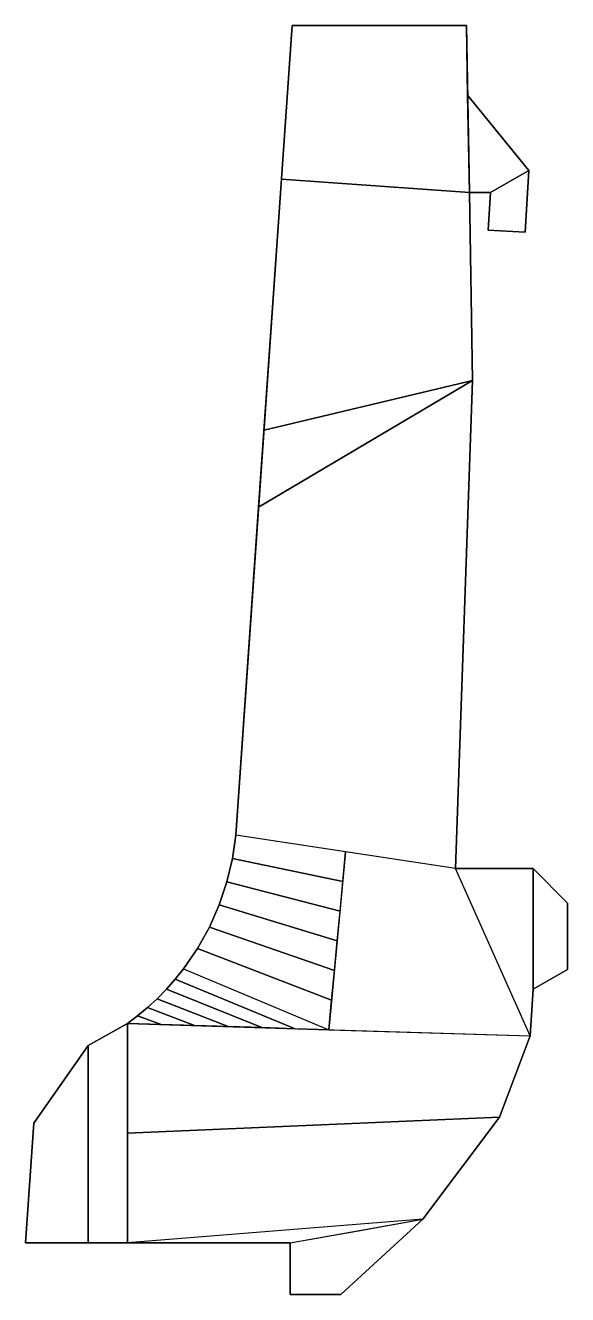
# Model space of a CAD drawing. Header units: millimetres. Extents: x -12.5 to 15.9, y -45.1 to 21.1.
import ezdxf

# ---------------------------------------------------------------- set-up
doc = ezdxf.new("R2010")
doc.units = ezdxf.units.MM
doc.layers.add('ACESSORIOS', color=1, linetype='Continuous')
doc.layers.add('AUX', color=3, linetype='Continuous')

msp = doc.modelspace()

# ---------------------------------------------------------------- linework, layer by layer
at = {"layer": 'ACESSORIOS'}
for p, q in [((-1.479, -21.145, 0), (1.479, 21.145, 0)), ((4.266, -22.013, 8.375), (3.384, -31.305, 8.375)), ((-7.134, -30.986, 8.375), (3.384, -31.305, 8.375))]:
    msp.add_line(p, q, dxfattribs=at)
for points in [[(1.479, 21.145, -8.375), (10.576, 21.145, -8.375), (10.728, 12.425, -8.375), (0.917, 13.111, -8.375)], [(1.479, 21.145, 8.375), (10.576, 21.145, 8.375), (10.728, 12.425, 8.375), (0.917, 13.111, 8.375)], [(10.576, 21.145, 8.375), (10.639, 17.509, 8.375), (10.639, 17.509, -8.375), (10.576, 21.145, -8.375)], [(10.639, 17.509, -8.375), (13.83, 13.565, -8.375), (13.83, 13.565, 8.375), (10.639, 17.509, 8.375)], [(10.639, 17.509, -8.375), (13.83, 13.565, -8.375), (11.829, 12.425, -8.375), (10.728, 12.425, -8.375)], [(13.83, 13.565, 8.375), (10.639, 17.509, 8.375), (10.728, 12.425, 8.375), (11.829, 12.425, 8.375)], [(11.719, 10.446, 8.375), (13.651, 10.339, 8.375), (13.83, 13.565, 8.375), (11.829, 12.425, 8.375)], [(11.829, 12.425, -8.375), (13.83, 13.565, -8.375), (13.651, 10.339, -8.375), (11.719, 10.446, -8.375)], [(13.83, 13.565, -8.375), (11.829, 12.425, -8.375), (11.719, 10.446, -8.375), (13.651, 10.339, -8.375)], [(13.83, 13.565, 8.375), (11.829, 12.425, 8.375), (11.719, 10.446, 8.375), (13.651, 10.339, 8.375)], [(13.651, 10.339, -8.375), (13.83, 13.565, -8.375), (13.83, 13.565, 8.375), (13.651, 10.339, 8.375)], [(0.917, 13.111, -8.375), (10.728, 12.425, -8.375), (10.9, 2.594, -8.375), (-0.281, -4.017, -8.375)], [(0.917, 13.111, 8.375), (10.728, 12.425, 8.375), (10.9, 2.594, 8.375), (0, 0, 8.375)], [(11.829, 12.425, 8.375), (10.728, 12.425, 8.375), (10.728, 12.425, -8.375), (11.829, 12.425, -8.375)], [(10.728, 12.425, 8.375), (10.9, 2.594, 8.375), (10.9, 2.594, -8.375), (10.728, 12.425, -8.375)], [(11.719, 10.446, -8.375), (11.829, 12.425, -8.375), (11.829, 12.425, 8.375), (11.719, 10.446, 8.375)], [(11.719, 10.446, -8.375), (13.651, 10.339, -8.375), (13.651, 10.339, 8.375), (11.719, 10.446, 8.375)], [(10.9, 2.594, -8.375), (10.01, -22.881, -8.375), (-1.479, -21.145, -8.375), (-0.281, -4.017, -8.375)], [(10.9, 2.594, 8.375), (10.01, -22.881, 8.375), (-1.479, -21.145, 8.375), (0, 0, 8.375)], [(10.01, -22.881, 8.375), (10.9, 2.594, 8.375), (10.9, 2.594, -8.375), (10.01, -22.881, -8.375)], [(10.01, -22.881, 8.375), (4.266, -22.013, 8.375), (3.384, -31.305, 8.375), (13.901, -31.623, 8.375)], [(10.01, -22.881, -8.375), (4.266, -22.013, -8.375), (3.384, -31.305, -8.375), (13.901, -31.623, -8.375)], [(10.01, -22.881, -8.375), (14.065, -22.891, -8.375), (14.065, -22.891, 8.375), (10.01, -22.881, 8.375)], [(10.01, -22.881, 8.375), (14.065, -22.891, 8.375), (14.071, -29.193, 8.375), (13.901, -31.623, 8.375)], [(10.01, -22.881, -8.375), (14.065, -22.891, -8.375), (14.071, -29.193, -8.375), (13.901, -31.623, -8.375)], [(14.065, -22.891, 8.375), (15.863, -24.692, 8.375), (15.86, -28.163, 8.375), (14.071, -29.193, 8.375)], [(14.065, -22.891, -8.375), (15.863, -24.692, -8.375), (15.86, -28.163, -8.375), (14.071, -29.193, -8.375)], [(15.86, -28.163, -8.375), (15.863, -24.692, -8.375), (15.863, -24.692, 8.375), (15.86, -28.163, 8.375)], [(-4.637, -28.668, 9.159), (-4.637, -28.668, -7.591), (-4.199, -28.118, -7.571), (-4.199, -28.118, 9.179)], [(14.071, -29.193, -8.375), (15.86, -28.163, -8.375), (15.86, -28.163, 8.375), (14.071, -29.193, 8.375)], [(-5.1, -29.192, -7.665), (-5.1, -29.192, 9.085), (-4.637, -28.668, 9.159), (-4.637, -28.668, -7.591)], [(-6.086, -30.152, -7.948), (-6.086, -30.152, 8.802), (-5.584, -29.687, 8.964), (-5.584, -29.687, -7.786)], [(-5.584, -29.687, 8.964), (-5.584, -29.687, -7.786), (-5.1, -29.192, -7.665), (-5.1, -29.192, 9.085)], [(-6.604, -30.585, 8.604), (-6.604, -30.585, -8.146), (-6.086, -30.152, -7.948), (-6.086, -30.152, 8.802)], [(-9.185, -42.441, 8.375), (-9.185, -32.126, 8.375), (-7.134, -30.986, 8.375), (-7.134, -42.441, 8.375)], [(-9.185, -42.441, -8.375), (-9.185, -32.126, -8.375), (-7.134, -30.986, -8.375), (-7.134, -42.441, -8.375)], [(-6.604, -30.585, 8.604), (-7.134, -30.986, 8.375), (-7.134, -30.986, -8.375), (-6.604, -30.585, -8.146)], [(-7.134, -36.714, 8.375), (-7.134, -30.986, 8.375), (13.901, -31.623, 8.375), (12.31, -35.88, 8.375)], [(-7.134, -36.714, -8.375), (-7.134, -30.986, -8.375), (13.901, -31.623, -8.375), (12.31, -35.88, -8.375)], [(-12.468, -42.441, 8.375), (-12.03, -36.18, 8.375), (-9.185, -32.126, 8.375), (-9.185, -42.441, 8.375)], [(-12.468, -42.441, -8.375), (-12.03, -36.18, -8.375), (-9.185, -32.126, -8.375), (-9.185, -42.441, -8.375)], [(-12.03, -36.18, 8.375), (-12.468, -42.441, 8.375), (-12.468, -42.441, -8.375), (-12.03, -36.18, -8.375)], [(-7.134, -42.441, 8.375), (-7.134, -36.714, 8.375), (12.31, -35.88, 8.375), (8.298, -41.204, 8.375)], [(-7.134, -42.441, -8.375), (-7.134, -36.714, -8.375), (12.31, -35.88, -8.375), (8.298, -41.204, -8.375)], [(8.298, -41.204, 8.375), (-7.134, -42.441, 8.375), (1.366, -42.441, 8.375), (4.832, -41.822, 8.375)], [(1.366, -42.441, 8.375), (8.298, -41.204, 8.375), (4.01, -45.141, 8.375), (1.366, -45.141, 8.375)], [(-12.468, -42.441, -8.375), (1.366, -42.441, -8.375), (1.366, -42.441, 8.375), (-12.468, -42.441, 8.375)], [(1.366, -42.441, 8.375), (1.366, -45.141, 8.375), (1.366, -45.141, -8.375), (1.366, -42.441, -8.375)], [(4.01, -45.141, -8.375), (1.366, -45.141, -8.375), (1.366, -45.141, 8.375), (4.01, -45.141, 8.375)]]:
    msp.add_3dface(points, dxfattribs=at)
at = {"layer": 'AUX'}
for p, q in [((-9.185, -32.126, -8.375), (-12.03, -36.18, -8.375)), ((-12.03, -36.18, 8.375), (-9.185, -32.126, 8.375))]:
    msp.add_line(p, q, dxfattribs=at)
for points in [[(1.479, 21.145, -8.375), (-1.479, -21.145, -8.375), (-1.479, -21.145, 8.375), (1.479, 21.145, 8.375)], [(10.576, 21.145, 8.375), (10.576, 21.145, -8.375), (1.479, 21.145, -8.375), (1.479, 21.145, 8.375)], [(-1.479, -21.145, -8.375), (-1.651, -22.365, -8.042), (-1.651, -22.365, 8.708), (-1.479, -21.145, 8.375)], [(-1.651, -22.365, 8.708), (-1.938, -23.586, 8.938), (-1.938, -23.586, -7.812), (-1.651, -22.365, -8.042)], [(15.863, -24.692, -8.375), (14.065, -22.891, -8.375), (14.065, -22.891, 8.375), (15.863, -24.692, 8.375)], [(-1.938, -23.586, -7.812), (-2.34, -24.788, -7.67), (-2.34, -24.788, 9.08), (-1.938, -23.586, 8.938)], [(-2.34, -24.788, 9.08), (-2.34, -24.788, -7.67), (-2.854, -25.953, -7.598), (-2.854, -25.953, 9.152)], [(15.86, -28.163, -8.375), (15.863, -24.692, -8.375), (15.863, -24.692, 8.375), (15.86, -28.163, 8.375)], [(-2.854, -25.953, 9.152), (-3.477, -27.066, 9.177), (-3.477, -27.066, -7.573), (-2.854, -25.953, -7.598)], [(-3.477, -27.066, -7.573), (-4.199, -28.118, -7.571), (-4.199, -28.118, 9.179), (-3.477, -27.066, 9.177)], [(14.071, -29.193, 8.375), (15.86, -28.163, 8.375), (15.86, -28.163, -8.375), (14.071, -29.193, -8.375)], [(13.901, -31.623, -8.375), (14.071, -29.193, -8.375), (14.071, -29.193, 8.375), (13.901, -31.623, 8.375)], [(-7.134, -30.986, 8.375), (-7.134, -30.986, -8.375), (-9.185, -32.126, -8.375), (-9.185, -32.126, 8.375)], [(12.31, -35.88, 8.375), (13.901, -31.623, 8.375), (13.901, -31.623, -8.375), (12.31, -35.88, -8.375)], [(-9.185, -32.126, -8.375), (-12.03, -36.18, -8.375), (-12.03, -36.18, 8.375), (-9.185, -32.126, 8.375)], [(12.31, -35.88, -8.375), (8.298, -41.204, -8.375), (8.298, -41.204, 8.375), (12.31, -35.88, 8.375)], [(4.01, -45.141, 8.375), (8.298, -41.204, 8.375), (8.298, -41.204, -8.375), (4.01, -45.141, -8.375)]]:
    msp.add_3dface(points, dxfattribs=at)

# ---------------------------------------------------------------- meshes
at = {"layer": 'ACESSORIOS'}
mesh = msp.add_polymesh((2, 7), dxfattribs=at)
for k, corner in enumerate([(-1.479, -21.145, 8.375), (-1.651, -22.365, 8.708), (-1.938, -23.586, 8.938), (-2.34, -24.788, 9.08), (-2.854, -25.953, 9.152), (-3.477, -27.066, 9.177), (-4.199, -28.118, 9.179), (4.266, -22.013, 8.375), (4.119, -23.562, 8.375), (3.972, -25.11, 8.375), (3.825, -26.659, 8.375), (3.678, -28.208, 8.375), (3.531, -29.756, 8.375), (3.384, -31.305, 8.375)]):
    mesh.set_mesh_vertex(divmod(k, 7), corner)
mesh = msp.add_polymesh((2, 7), dxfattribs=at)
for k, corner in enumerate([(-1.479, -21.145, -8.375), (-1.651, -22.365, -8.042), (-1.938, -23.586, -7.812), (-2.34, -24.788, -7.67), (-2.854, -25.953, -7.598), (-3.477, -27.066, -7.573), (-4.199, -28.118, -7.571), (4.266, -22.013, -8.375), (4.119, -23.562, -8.375), (3.972, -25.11, -8.375), (3.825, -26.659, -8.375), (3.678, -28.208, -8.375), (3.531, -29.756, -8.375), (3.384, -31.305, -8.375)]):
    mesh.set_mesh_vertex(divmod(k, 7), corner)
mesh = msp.add_polymesh((2, 7), dxfattribs=at)
for k, corner in enumerate([(-7.134, -30.986, 8.375), (-6.604, -30.585, 8.604), (-6.086, -30.152, 8.802), (-5.584, -29.687, 8.964), (-5.1, -29.192, 9.085), (-4.637, -28.668, 9.159), (-4.199, -28.118, 9.179), (-7.134, -30.986, 8.375), (-5.381, -31.04, 8.375), (-3.628, -31.093, 8.375), (-1.875, -31.146, 8.375), (-0.122, -31.199, 8.375), (1.631, -31.252, 8.375), (3.384, -31.305, 8.375)]):
    mesh.set_mesh_vertex(divmod(k, 7), corner)
mesh = msp.add_polymesh((2, 7), dxfattribs=at)
for k, corner in enumerate([(-7.134, -30.986, -8.375), (-6.604, -30.585, -8.146), (-6.086, -30.152, -7.948), (-5.584, -29.687, -7.786), (-5.1, -29.192, -7.665), (-4.637, -28.668, -7.591), (-4.199, -28.118, -7.571), (-7.134, -30.986, -8.375), (-5.381, -31.04, -8.375), (-3.628, -31.093, -8.375), (-1.875, -31.146, -8.375), (-0.122, -31.199, -8.375), (1.631, -31.252, -8.375), (3.384, -31.305, -8.375)]):
    mesh.set_mesh_vertex(divmod(k, 7), corner)

doc.saveas('drawing.dxf')
